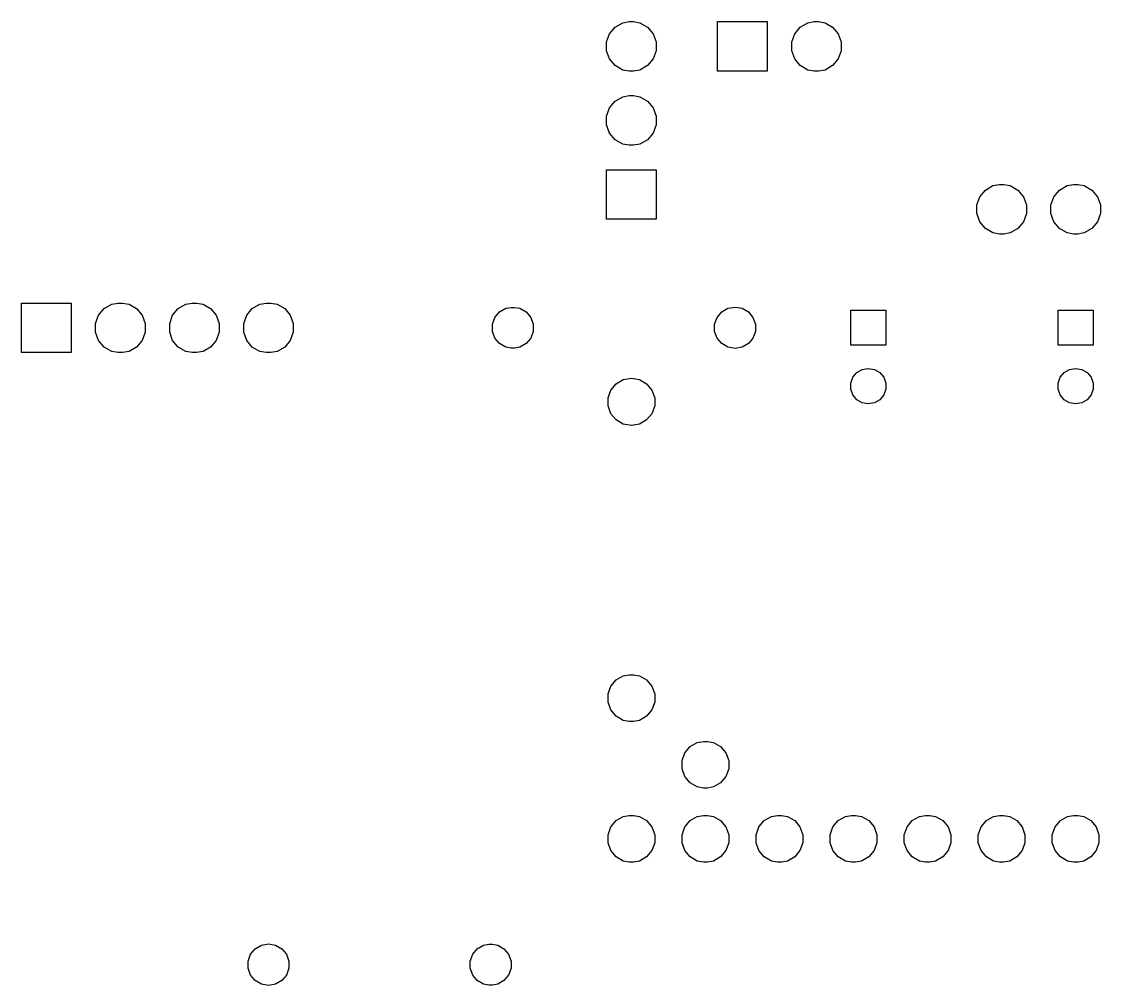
# Model space of a CAD drawing. Extents: x 21 to 105.5, y -83.9 to -17.4.
# Drawn here: x 24.8 to 61.81, y -50.49 to -17.44 of the extents above; entities that cross this region are included whole.
import ezdxf

# ---------------------------------------------------------------- set-up
doc = ezdxf.new("R2010")
doc.units = 0
doc.header["$MEASUREMENT"] = 0
doc.layers.add('BLACK', color=7, linetype='CONTINUOUS')

msp = doc.modelspace()

# ---------------------------------------------------------------- linework, layer by layer
at = {"layer": 'BLACK', "linetype": 'CONTINUOUS'}
for p, q in [((44.9725, -17.8564), (45.1652, -17.6268)), ((45.1652, -17.6268), (45.4248, -17.4769)), ((45.4248, -17.4769), (45.6456, -17.438)), ((45.6456, -17.438), (45.7944, -17.438)), ((45.7944, -17.438), (46.0152, -17.4769)), ((46.0152, -17.4769), (46.2748, -17.6268)), ((46.2748, -17.6268), (46.4675, -17.8564)), ((48.68, -19.138), (48.68, -17.438)), ((48.68, -17.438), (50.38, -17.438)), ((50.38, -17.438), (50.38, -19.138)), ((51.3225, -17.8564), (51.5152, -17.6268)), ((51.5152, -17.6268), (51.7748, -17.4769)), ((51.7748, -17.4769), (51.9956, -17.438)), ((51.9956, -17.438), (52.1444, -17.438)), ((52.1444, -17.438), (52.3652, -17.4769)), ((52.3652, -17.4769), (52.6248, -17.6268)), ((52.6248, -17.6268), (52.8175, -17.8564)), ((44.87, -18.1381), (44.9725, -17.8564)), ((46.4675, -17.8564), (46.57, -18.1381)), ((51.22, -18.1381), (51.3225, -17.8564)), ((52.8175, -17.8564), (52.92, -18.1381)), ((44.87, -18.4379), (44.87, -18.1381)), ((44.9725, -18.7196), (44.87, -18.4379)), ((46.57, -18.4379), (46.4675, -18.7196)), ((46.57, -18.1381), (46.57, -18.4379)), ((51.22, -18.4379), (51.22, -18.1381)), ((51.3225, -18.7196), (51.22, -18.4379)), ((52.92, -18.4379), (52.8175, -18.7196)), ((52.92, -18.1381), (52.92, -18.4379)), ((45.1652, -18.9492), (44.9725, -18.7196)), ((46.4675, -18.7196), (46.2748, -18.9492)), ((51.5152, -18.9492), (51.3225, -18.7196)), ((52.8175, -18.7196), (52.6248, -18.9492)), ((45.4248, -19.0991), (45.1652, -18.9492)), ((45.6456, -19.138), (45.4248, -19.0991)), ((45.7944, -19.138), (45.6456, -19.138)), ((46.0152, -19.0991), (45.7944, -19.138)), ((46.2748, -18.9492), (46.0152, -19.0991)), ((50.38, -19.138), (48.68, -19.138)), ((51.7748, -19.0991), (51.5152, -18.9492)), ((51.9956, -19.138), (51.7748, -19.0991)), ((52.1444, -19.138), (51.9956, -19.138)), ((52.3652, -19.0991), (52.1444, -19.138)), ((52.6248, -18.9492), (52.3652, -19.0991)), ((45.4248, -20.0169), (45.6456, -19.978)), ((45.6456, -19.978), (45.7944, -19.978)), ((45.7944, -19.978), (46.0152, -20.0169)), ((44.9725, -20.3964), (45.1652, -20.1668)), ((45.1652, -20.1668), (45.4248, -20.0169)), ((46.0152, -20.0169), (46.2748, -20.1668)), ((46.2748, -20.1668), (46.4675, -20.3964)), ((44.87, -20.6781), (44.9725, -20.3964)), ((44.87, -20.9779), (44.87, -20.6781)), ((46.4675, -20.3964), (46.57, -20.6781)), ((46.57, -20.6781), (46.57, -20.9779)), ((44.9725, -21.2596), (44.87, -20.9779)), ((46.57, -20.9779), (46.4675, -21.2596)), ((45.1652, -21.4892), (44.9725, -21.2596)), ((46.4675, -21.2596), (46.2748, -21.4892)), ((45.4248, -21.6391), (45.1652, -21.4892)), ((45.6456, -21.678), (45.4248, -21.6391)), ((45.7944, -21.678), (45.6456, -21.678)), ((46.0152, -21.6391), (45.7944, -21.678)), ((46.2748, -21.4892), (46.0152, -21.6391)), ((44.87, -24.218), (44.87, -22.518)), ((44.87, -22.518), (46.57, -22.518)), ((46.57, -22.518), (46.57, -24.218)), ((57.6725, -23.4444), (57.8652, -23.2148)), ((57.8652, -23.2148), (58.1248, -23.0649)), ((58.1248, -23.0649), (58.3456, -23.026)), ((58.3456, -23.026), (58.4944, -23.026)), ((58.4944, -23.026), (58.7152, -23.0649)), ((58.7152, -23.0649), (58.9748, -23.2148)), ((58.9748, -23.2148), (59.1675, -23.4444)), ((60.2125, -23.4444), (60.4052, -23.2148)), ((60.4052, -23.2148), (60.6648, -23.0649)), ((60.6648, -23.0649), (60.8856, -23.026)), ((60.8856, -23.026), (61.0344, -23.026)), ((61.0344, -23.026), (61.2552, -23.0649)), ((61.2552, -23.0649), (61.5148, -23.2148)), ((61.5148, -23.2148), (61.7075, -23.4444)), ((57.57, -23.7261), (57.6725, -23.4444)), ((59.1675, -23.4444), (59.27, -23.7261)), ((60.11, -23.7261), (60.2125, -23.4444)), ((61.7075, -23.4444), (61.81, -23.7261)), ((57.57, -24.0259), (57.57, -23.7261)), ((57.6725, -24.3076), (57.57, -24.0259)), ((59.27, -24.0259), (59.1675, -24.3076)), ((59.27, -23.7261), (59.27, -24.0259)), ((60.11, -24.0259), (60.11, -23.7261)), ((60.2125, -24.3076), (60.11, -24.0259)), ((61.81, -24.0259), (61.7075, -24.3076)), ((61.81, -23.7261), (61.81, -24.0259)), ((46.57, -24.218), (44.87, -24.218)), ((57.8652, -24.5372), (57.6725, -24.3076)), ((59.1675, -24.3076), (58.9748, -24.5372)), ((60.4052, -24.5372), (60.2125, -24.3076)), ((61.7075, -24.3076), (61.5148, -24.5372)), ((58.1248, -24.6871), (57.8652, -24.5372)), ((58.3456, -24.726), (58.1248, -24.6871)), ((58.4944, -24.726), (58.3456, -24.726)), ((58.7152, -24.6871), (58.4944, -24.726)), ((58.9748, -24.5372), (58.7152, -24.6871)), ((60.6648, -24.6871), (60.4052, -24.5372)), ((60.8856, -24.726), (60.6648, -24.6871)), ((61.0344, -24.726), (60.8856, -24.726)), ((61.2552, -24.6871), (61.0344, -24.726)), ((61.5148, -24.5372), (61.2552, -24.6871)), ((24.804, -28.79), (24.804, -27.09)), ((24.804, -27.09), (26.504, -27.09)), ((26.504, -27.09), (26.504, -28.79)), ((27.4465, -27.5084), (27.6392, -27.2788)), ((27.6392, -27.2788), (27.8988, -27.1289)), ((27.8988, -27.1289), (28.1196, -27.09)), ((28.1196, -27.09), (28.2684, -27.09)), ((28.2684, -27.09), (28.4892, -27.1289)), ((28.4892, -27.1289), (28.7488, -27.2788)), ((28.7488, -27.2788), (28.9415, -27.5084)), ((29.9865, -27.5084), (30.1792, -27.2788)), ((30.1792, -27.2788), (30.4388, -27.1289)), ((30.4388, -27.1289), (30.6596, -27.09)), ((30.6596, -27.09), (30.8084, -27.09)), ((30.8084, -27.09), (31.0292, -27.1289)), ((31.0292, -27.1289), (31.2888, -27.2788)), ((31.2888, -27.2788), (31.4815, -27.5084)), ((32.5265, -27.5084), (32.7192, -27.2788)), ((32.7192, -27.2788), (32.9788, -27.1289)), ((32.9788, -27.1289), (33.1996, -27.09)), ((33.1996, -27.09), (33.3484, -27.09)), ((33.3484, -27.09), (33.5692, -27.1289)), ((33.5692, -27.1289), (33.8288, -27.2788)), ((33.8288, -27.2788), (34.0215, -27.5084)), ((41.1991, -27.3955), (41.4129, -27.2721)), ((41.4129, -27.2721), (41.5948, -27.24)), ((41.5948, -27.24), (41.7172, -27.24)), ((41.7172, -27.24), (41.8991, -27.2721)), ((41.8991, -27.2721), (42.1129, -27.3955)), ((48.8191, -27.3955), (49.0329, -27.2721)), ((49.0329, -27.2721), (49.276, -27.2292)), ((49.276, -27.2292), (49.5191, -27.2721)), ((49.5191, -27.2721), (49.7329, -27.3955)), ((53.248, -28.54), (53.248, -27.34)), ((53.248, -27.34), (54.448, -27.34)), ((54.448, -27.34), (54.448, -28.54)), ((60.36, -28.54), (60.36, -27.34)), ((60.36, -27.34), (61.56, -27.34)), ((61.56, -27.34), (61.56, -28.54)), ((27.344, -27.7901), (27.4465, -27.5084)), ((28.9415, -27.5084), (29.044, -27.7901)), ((29.884, -27.7901), (29.9865, -27.5084)), ((31.4815, -27.5084), (31.584, -27.7901)), ((32.424, -27.7901), (32.5265, -27.5084)), ((34.0215, -27.5084), (34.124, -27.7901)), ((40.956, -27.8166), (41.0404, -27.5846)), ((41.0404, -27.5846), (41.1991, -27.3955)), ((42.1129, -27.3955), (42.2716, -27.5846)), ((42.2716, -27.5846), (42.356, -27.8166)), ((48.576, -27.8166), (48.6604, -27.5846)), ((48.6604, -27.5846), (48.8191, -27.3955)), ((49.7329, -27.3955), (49.8916, -27.5846)), ((49.8916, -27.5846), (49.976, -27.8166)), ((27.344, -28.0899), (27.344, -27.7901)), ((27.4465, -28.3716), (27.344, -28.0899)), ((29.044, -28.0899), (28.9415, -28.3716)), ((29.044, -27.7901), (29.044, -28.0899)), ((29.884, -28.0899), (29.884, -27.7901)), ((29.9865, -28.3716), (29.884, -28.0899)), ((31.584, -28.0899), (31.4815, -28.3716)), ((31.584, -27.7901), (31.584, -28.0899)), ((32.424, -28.0899), (32.424, -27.7901)), ((32.5265, -28.3716), (32.424, -28.0899)), ((34.124, -28.0899), (34.0215, -28.3716)), ((34.124, -27.7901), (34.124, -28.0899)), ((40.956, -28.0634), (40.956, -27.8166)), ((41.0404, -28.2954), (40.956, -28.0634)), ((42.356, -28.0634), (42.2716, -28.2954)), ((42.356, -27.8166), (42.356, -28.0634)), ((48.576, -28.0634), (48.576, -27.8166)), ((48.6604, -28.2954), (48.576, -28.0634)), ((49.976, -28.0634), (49.8916, -28.2954)), ((49.976, -27.8166), (49.976, -28.0634)), ((27.6392, -28.6012), (27.4465, -28.3716)), ((28.9415, -28.3716), (28.7488, -28.6012)), ((30.1792, -28.6012), (29.9865, -28.3716)), ((31.4815, -28.3716), (31.2888, -28.6012)), ((32.7192, -28.6012), (32.5265, -28.3716)), ((34.0215, -28.3716), (33.8288, -28.6012)), ((41.1991, -28.4845), (41.0404, -28.2954)), ((41.4129, -28.6079), (41.1991, -28.4845)), ((42.1129, -28.4845), (41.8991, -28.6079)), ((42.2716, -28.2954), (42.1129, -28.4845)), ((48.8191, -28.4845), (48.6604, -28.2954)), ((49.0329, -28.6079), (48.8191, -28.4845)), ((49.7329, -28.4845), (49.5191, -28.6079)), ((49.8916, -28.2954), (49.7329, -28.4845)), ((26.504, -28.79), (24.804, -28.79)), ((27.8988, -28.7511), (27.6392, -28.6012)), ((28.1196, -28.79), (27.8988, -28.7511)), ((28.2684, -28.79), (28.1196, -28.79)), ((28.4892, -28.7511), (28.2684, -28.79)), ((28.7488, -28.6012), (28.4892, -28.7511)), ((30.4388, -28.7511), (30.1792, -28.6012)), ((30.6596, -28.79), (30.4388, -28.7511)), ((30.8084, -28.79), (30.6596, -28.79)), ((31.0292, -28.7511), (30.8084, -28.79)), ((31.2888, -28.6012), (31.0292, -28.7511)), ((32.9788, -28.7511), (32.7192, -28.6012)), ((33.1996, -28.79), (32.9788, -28.7511)), ((33.3484, -28.79), (33.1996, -28.79)), ((33.5692, -28.7511), (33.3484, -28.79)), ((33.8288, -28.6012), (33.5692, -28.7511)), ((41.5948, -28.64), (41.4129, -28.6079)), ((41.7172, -28.64), (41.5948, -28.64)), ((41.8991, -28.6079), (41.7172, -28.64)), ((49.276, -28.6508), (49.0329, -28.6079)), ((49.5191, -28.6079), (49.276, -28.6508)), ((54.448, -28.54), (53.248, -28.54)), ((61.56, -28.54), (60.36, -28.54)), ((53.3204, -29.6354), (53.4564, -29.4733)), ((53.4564, -29.4733), (53.6396, -29.3675)), ((53.6396, -29.3675), (53.848, -29.3307)), ((53.848, -29.3307), (54.0564, -29.3675)), ((54.0564, -29.3675), (54.2396, -29.4733)), ((54.2396, -29.4733), (54.3756, -29.6354)), ((60.4324, -29.6354), (60.5684, -29.4733)), ((60.5684, -29.4733), (60.7516, -29.3675)), ((60.7516, -29.3675), (60.96, -29.3307)), ((60.96, -29.3307), (61.1684, -29.3675)), ((61.1684, -29.3675), (61.3516, -29.4733)), ((61.3516, -29.4733), (61.4876, -29.6354)), ((45.0165, -30.0738), (45.1978, -29.8577)), ((45.1978, -29.8577), (45.4422, -29.7166)), ((45.4422, -29.7166), (45.72, -29.6677)), ((45.72, -29.6677), (45.9978, -29.7166)), ((45.9978, -29.7166), (46.2422, -29.8577)), ((46.2422, -29.8577), (46.4235, -30.0738)), ((53.248, -29.8342), (53.3204, -29.6354)), ((53.248, -30.0458), (53.248, -29.8342)), ((54.3756, -29.6354), (54.448, -29.8342)), ((54.448, -29.8342), (54.448, -30.0458)), ((60.36, -29.8342), (60.4324, -29.6354)), ((60.36, -30.0458), (60.36, -29.8342)), ((61.4876, -29.6354), (61.56, -29.8342)), ((61.56, -29.8342), (61.56, -30.0458)), ((44.92, -30.3389), (45.0165, -30.0738)), ((44.92, -30.6211), (44.92, -30.3389)), ((46.4235, -30.0738), (46.52, -30.3389)), ((46.52, -30.3389), (46.52, -30.6211)), ((53.3204, -30.2446), (53.248, -30.0458)), ((53.4564, -30.4067), (53.3204, -30.2446)), ((54.3756, -30.2446), (54.2396, -30.4067)), ((54.448, -30.0458), (54.3756, -30.2446)), ((60.4324, -30.2446), (60.36, -30.0458)), ((60.5684, -30.4067), (60.4324, -30.2446)), ((61.4876, -30.2446), (61.3516, -30.4067)), ((61.56, -30.0458), (61.4876, -30.2446)), ((45.0165, -30.8862), (44.92, -30.6211)), ((46.52, -30.6211), (46.4235, -30.8862)), ((53.6396, -30.5125), (53.4564, -30.4067)), ((53.848, -30.5493), (53.6396, -30.5125)), ((54.0564, -30.5125), (53.848, -30.5493)), ((54.2396, -30.4067), (54.0564, -30.5125)), ((60.7516, -30.5125), (60.5684, -30.4067)), ((60.96, -30.5493), (60.7516, -30.5125)), ((61.1684, -30.5125), (60.96, -30.5493)), ((61.3516, -30.4067), (61.1684, -30.5125)), ((45.1978, -31.1023), (45.0165, -30.8862)), ((46.4235, -30.8862), (46.2422, -31.1023)), ((45.4422, -31.2434), (45.1978, -31.1023)), ((45.72, -31.2923), (45.4422, -31.2434)), ((45.9978, -31.2434), (45.72, -31.2923)), ((46.2422, -31.1023), (45.9978, -31.2434)), ((45.1978, -40.0177), (45.4422, -39.8766)), ((45.4422, -39.8766), (45.65, -39.84)), ((45.65, -39.84), (45.79, -39.84)), ((45.79, -39.84), (45.9978, -39.8766)), ((45.9978, -39.8766), (46.2422, -40.0177)), ((44.92, -40.4989), (45.0165, -40.2338)), ((45.0165, -40.2338), (45.1978, -40.0177)), ((46.2422, -40.0177), (46.4235, -40.2338)), ((46.4235, -40.2338), (46.52, -40.4989)), ((44.92, -40.7811), (44.92, -40.4989)), ((46.52, -40.4989), (46.52, -40.7811)), ((45.0165, -41.0462), (44.92, -40.7811)), ((45.1978, -41.2623), (45.0165, -41.0462)), ((46.4235, -41.0462), (46.2422, -41.2623)), ((46.52, -40.7811), (46.4235, -41.0462)), ((45.4422, -41.4034), (45.1978, -41.2623)), ((45.65, -41.44), (45.4422, -41.4034)), ((45.79, -41.44), (45.65, -41.44)), ((45.9978, -41.4034), (45.79, -41.44)), ((46.2422, -41.2623), (45.9978, -41.4034)), ((47.7378, -42.3037), (47.9822, -42.1626)), ((47.9822, -42.1626), (48.19, -42.126)), ((48.19, -42.126), (48.33, -42.126)), ((48.33, -42.126), (48.5378, -42.1626)), ((48.5378, -42.1626), (48.7822, -42.3037)), ((47.46, -42.7849), (47.5565, -42.5198)), ((47.5565, -42.5198), (47.7378, -42.3037)), ((48.7822, -42.3037), (48.9635, -42.5198)), ((48.9635, -42.5198), (49.06, -42.7849)), ((47.46, -43.0671), (47.46, -42.7849)), ((49.06, -42.7849), (49.06, -43.0671)), ((47.5565, -43.3322), (47.46, -43.0671)), ((49.06, -43.0671), (48.9635, -43.3322)), ((47.7378, -43.5483), (47.5565, -43.3322)), ((47.9822, -43.6894), (47.7378, -43.5483)), ((48.7822, -43.5483), (48.5378, -43.6894)), ((48.9635, -43.3322), (48.7822, -43.5483)), ((48.19, -43.726), (47.9822, -43.6894)), ((48.33, -43.726), (48.19, -43.726)), ((48.5378, -43.6894), (48.33, -43.726)), ((45.1978, -44.8437), (45.4422, -44.7026)), ((45.4422, -44.7026), (45.65, -44.666)), ((45.65, -44.666), (45.79, -44.666)), ((45.79, -44.666), (45.9978, -44.7026)), ((45.9978, -44.7026), (46.2422, -44.8437)), ((47.7378, -44.8437), (47.9822, -44.7026)), ((47.9822, -44.7026), (48.19, -44.666)), ((48.19, -44.666), (48.33, -44.666)), ((48.33, -44.666), (48.5378, -44.7026)), ((48.5378, -44.7026), (48.7822, -44.8437)), ((50.2778, -44.8437), (50.5222, -44.7026)), ((50.5222, -44.7026), (50.73, -44.666)), ((50.73, -44.666), (50.87, -44.666)), ((50.87, -44.666), (51.0778, -44.7026)), ((51.0778, -44.7026), (51.3222, -44.8437)), ((52.8178, -44.8437), (53.0622, -44.7026)), ((53.0622, -44.7026), (53.27, -44.666)), ((53.27, -44.666), (53.41, -44.666)), ((53.41, -44.666), (53.6178, -44.7026)), ((53.6178, -44.7026), (53.8622, -44.8437)), ((55.3578, -44.8437), (55.6022, -44.7026)), ((55.6022, -44.7026), (55.81, -44.666)), ((55.81, -44.666), (55.95, -44.666)), ((55.95, -44.666), (56.1578, -44.7026)), ((56.1578, -44.7026), (56.4022, -44.8437)), ((57.8978, -44.8437), (58.1422, -44.7026)), ((58.1422, -44.7026), (58.35, -44.666)), ((58.35, -44.666), (58.49, -44.666)), ((58.49, -44.666), (58.6978, -44.7026)), ((58.6978, -44.7026), (58.9422, -44.8437)), ((60.4378, -44.8437), (60.6822, -44.7026)), ((60.6822, -44.7026), (60.89, -44.666)), ((60.89, -44.666), (61.03, -44.666)), ((61.03, -44.666), (61.2378, -44.7026)), ((61.2378, -44.7026), (61.4822, -44.8437)), ((44.92, -45.3249), (45.0165, -45.0598)), ((45.0165, -45.0598), (45.1978, -44.8437)), ((46.2422, -44.8437), (46.4235, -45.0598)), ((46.4235, -45.0598), (46.52, -45.3249)), ((47.46, -45.3249), (47.5565, -45.0598)), ((47.5565, -45.0598), (47.7378, -44.8437)), ((48.7822, -44.8437), (48.9635, -45.0598)), ((48.9635, -45.0598), (49.06, -45.3249)), ((50, -45.3249), (50.0965, -45.0598)), ((50.0965, -45.0598), (50.2778, -44.8437)), ((51.3222, -44.8437), (51.5035, -45.0598)), ((51.5035, -45.0598), (51.6, -45.3249)), ((52.54, -45.3249), (52.6365, -45.0598)), ((52.6365, -45.0598), (52.8178, -44.8437)), ((53.8622, -44.8437), (54.0435, -45.0598)), ((54.0435, -45.0598), (54.14, -45.3249)), ((55.08, -45.3249), (55.1765, -45.0598)), ((55.1765, -45.0598), (55.3578, -44.8437)), ((56.4022, -44.8437), (56.5835, -45.0598)), ((56.5835, -45.0598), (56.68, -45.3249)), ((57.62, -45.3249), (57.7165, -45.0598)), ((57.7165, -45.0598), (57.8978, -44.8437)), ((58.9422, -44.8437), (59.1235, -45.0598)), ((59.1235, -45.0598), (59.22, -45.3249)), ((60.16, -45.3249), (60.2565, -45.0598)), ((60.2565, -45.0598), (60.4378, -44.8437)), ((61.4822, -44.8437), (61.6635, -45.0598)), ((61.6635, -45.0598), (61.76, -45.3249)), ((44.92, -45.6071), (44.92, -45.3249)), ((46.52, -45.3249), (46.52, -45.6071)), ((47.46, -45.6071), (47.46, -45.3249)), ((49.06, -45.3249), (49.06, -45.6071)), ((50, -45.6071), (50, -45.3249)), ((51.6, -45.3249), (51.6, -45.6071)), ((52.54, -45.6071), (52.54, -45.3249)), ((54.14, -45.3249), (54.14, -45.6071)), ((55.08, -45.6071), (55.08, -45.3249)), ((56.68, -45.3249), (56.68, -45.6071)), ((57.62, -45.6071), (57.62, -45.3249)), ((59.22, -45.3249), (59.22, -45.6071)), ((60.16, -45.6071), (60.16, -45.3249)), ((61.76, -45.3249), (61.76, -45.6071)), ((45.0165, -45.8722), (44.92, -45.6071)), ((45.1978, -46.0883), (45.0165, -45.8722)), ((46.4235, -45.8722), (46.2422, -46.0883)), ((46.52, -45.6071), (46.4235, -45.8722)), ((47.5565, -45.8722), (47.46, -45.6071)), ((47.7378, -46.0883), (47.5565, -45.8722)), ((48.9635, -45.8722), (48.7822, -46.0883)), ((49.06, -45.6071), (48.9635, -45.8722)), ((50.0965, -45.8722), (50, -45.6071)), ((50.2778, -46.0883), (50.0965, -45.8722)), ((51.5035, -45.8722), (51.3222, -46.0883)), ((51.6, -45.6071), (51.5035, -45.8722)), ((52.6365, -45.8722), (52.54, -45.6071)), ((52.8178, -46.0883), (52.6365, -45.8722)), ((54.0435, -45.8722), (53.8622, -46.0883)), ((54.14, -45.6071), (54.0435, -45.8722)), ((55.1765, -45.8722), (55.08, -45.6071)), ((55.3578, -46.0883), (55.1765, -45.8722)), ((56.5835, -45.8722), (56.4022, -46.0883)), ((56.68, -45.6071), (56.5835, -45.8722)), ((57.7165, -45.8722), (57.62, -45.6071)), ((57.8978, -46.0883), (57.7165, -45.8722)), ((59.1235, -45.8722), (58.9422, -46.0883)), ((59.22, -45.6071), (59.1235, -45.8722)), ((60.2565, -45.8722), (60.16, -45.6071)), ((60.4378, -46.0883), (60.2565, -45.8722)), ((61.6635, -45.8722), (61.4822, -46.0883)), ((61.76, -45.6071), (61.6635, -45.8722)), ((45.4422, -46.2294), (45.1978, -46.0883)), ((45.65, -46.266), (45.4422, -46.2294)), ((45.9978, -46.2294), (45.79, -46.266)), ((46.2422, -46.0883), (45.9978, -46.2294)), ((47.9822, -46.2294), (47.7378, -46.0883)), ((48.19, -46.266), (47.9822, -46.2294)), ((48.5378, -46.2294), (48.33, -46.266)), ((48.7822, -46.0883), (48.5378, -46.2294)), ((50.5222, -46.2294), (50.2778, -46.0883)), ((50.73, -46.266), (50.5222, -46.2294)), ((51.0778, -46.2294), (50.87, -46.266)), ((51.3222, -46.0883), (51.0778, -46.2294)), ((53.0622, -46.2294), (52.8178, -46.0883)), ((53.27, -46.266), (53.0622, -46.2294)), ((53.6178, -46.2294), (53.41, -46.266)), ((53.8622, -46.0883), (53.6178, -46.2294)), ((55.6022, -46.2294), (55.3578, -46.0883)), ((55.81, -46.266), (55.6022, -46.2294)), ((56.1578, -46.2294), (55.95, -46.266)), ((56.4022, -46.0883), (56.1578, -46.2294)), ((58.1422, -46.2294), (57.8978, -46.0883)), ((58.35, -46.266), (58.1422, -46.2294)), ((58.6978, -46.2294), (58.49, -46.266)), ((58.9422, -46.0883), (58.6978, -46.2294)), ((60.6822, -46.2294), (60.4378, -46.0883)), ((60.89, -46.266), (60.6822, -46.2294)), ((61.2378, -46.2294), (61.03, -46.266)), ((61.4822, -46.0883), (61.2378, -46.2294)), ((45.79, -46.266), (45.65, -46.266)), ((48.33, -46.266), (48.19, -46.266)), ((50.87, -46.266), (50.73, -46.266)), ((53.41, -46.266), (53.27, -46.266)), ((55.95, -46.266), (55.81, -46.266)), ((58.49, -46.266), (58.35, -46.266)), ((61.03, -46.266), (60.89, -46.266)), ((32.8171, -49.2395), (33.0309, -49.1161)), ((33.0309, -49.1161), (33.274, -49.0732)), ((33.274, -49.0732), (33.5171, -49.1161)), ((33.5171, -49.1161), (33.7309, -49.2395)), ((40.4371, -49.2395), (40.6509, -49.1161)), ((40.6509, -49.1161), (40.8328, -49.084)), ((40.8328, -49.084), (40.9552, -49.084)), ((40.9552, -49.084), (41.1371, -49.1161)), ((41.1371, -49.1161), (41.3509, -49.2395)), ((32.574, -49.6606), (32.6584, -49.4286)), ((32.6584, -49.4286), (32.8171, -49.2395)), ((33.7309, -49.2395), (33.8896, -49.4286)), ((33.8896, -49.4286), (33.974, -49.6606)), ((40.194, -49.6606), (40.2784, -49.4286)), ((40.2784, -49.4286), (40.4371, -49.2395)), ((41.3509, -49.2395), (41.5096, -49.4286)), ((41.5096, -49.4286), (41.594, -49.6606)), ((32.574, -49.9074), (32.574, -49.6606)), ((32.6584, -50.1394), (32.574, -49.9074)), ((33.974, -49.9074), (33.8896, -50.1394)), ((33.974, -49.6606), (33.974, -49.9074)), ((40.194, -49.9074), (40.194, -49.6606)), ((40.2784, -50.1394), (40.194, -49.9074)), ((41.594, -49.9074), (41.5096, -50.1394)), ((41.594, -49.6606), (41.594, -49.9074)), ((32.8171, -50.3285), (32.6584, -50.1394)), ((33.8896, -50.1394), (33.7309, -50.3285)), ((40.4371, -50.3285), (40.2784, -50.1394)), ((41.5096, -50.1394), (41.3509, -50.3285)), ((33.0309, -50.4519), (32.8171, -50.3285)), ((33.274, -50.4948), (33.0309, -50.4519)), ((33.5171, -50.4519), (33.274, -50.4948)), ((33.7309, -50.3285), (33.5171, -50.4519)), ((40.6509, -50.4519), (40.4371, -50.3285)), ((40.8328, -50.484), (40.6509, -50.4519)), ((40.9552, -50.484), (40.8328, -50.484)), ((41.1371, -50.4519), (40.9552, -50.484)), ((41.3509, -50.3285), (41.1371, -50.4519))]:
    msp.add_line(p, q, dxfattribs=at)

doc.saveas('drawing.dxf')
